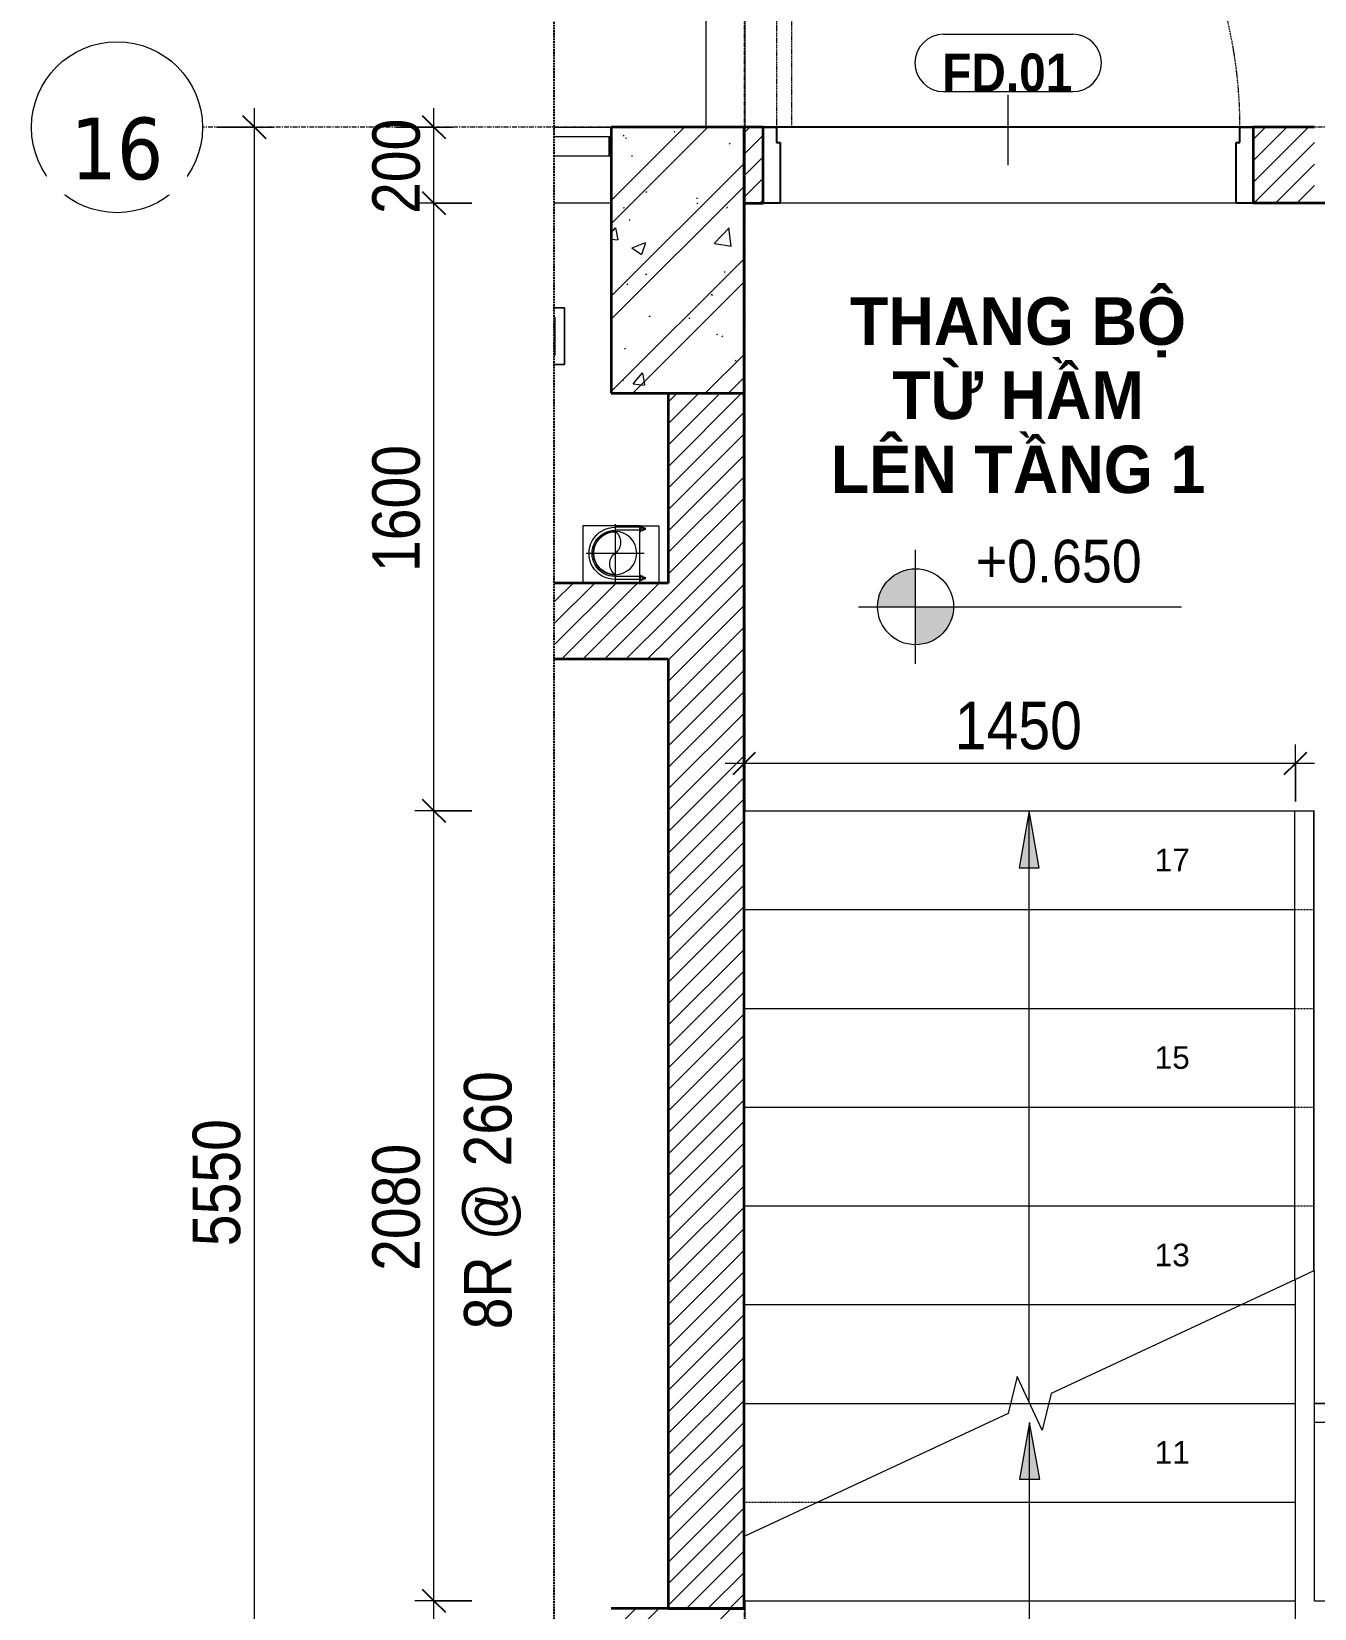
# Model space of a CAD drawing. Header units: millimetres. Extents: x -38913 to 20524, y -4975 to 129755.
# Drawn here: x -38913 to -35536, y 123353 to 127505 of the extents above; entities that cross this region are included whole.
import ezdxf

# ---------------------------------------------------------------- set-up
doc = ezdxf.new("R2010")
doc.units = ezdxf.units.MM
for name, pattern in [('Dash - Tight', [4.5, 3, -1.5]), ('Grid Line', [22.225, 12.7, -3.175, 3.175, -3.175]), ('Hidden', [7.14375, 4.7625, -2.38125]), ('IMPORT-CENTER _3_', [10.16, 6.35, -1.27, 1.27, -1.27]), ('Overhead', [3.96875, 2.38125, -1.5875])]:
    doc.linetypes.add(name, pattern=pattern)
for name, color, linetype, lineweight in [('0-1', 7, 'Continuous', 5), ('A-ANNO-DIMS', 211, 'Continuous', 9), ('A-ANNO-DIMS-50', 211, 'Continuous', 9), ('A-DETL-GENF-1', 92, 'Dash - Tight', 18), ('A-DETL-GENF-2', 254, 'Continuous', 18), ('A-DETL-GENF-3', 92, 'Hidden', 25), ('A-DETL-MEDM', 33, 'Continuous', 35), ('A-DOOR', 31, 'Continuous', 18), ('A-DOOR-FRAM', 31, 'Continuous', 25), ('A-DOOR-IDEN', 31, 'Continuous', 9), ('A-FLOR', 192, 'Continuous', 18), ('A-FLOR-1', 250, 'Continuous', 18), ('A-FLOR-HRAL', 11, 'Continuous', 18), ('A-FLOR-HRAL-1', 11, 'Continuous', 25), ('A-WALL', 113, 'Continuous', 18), ('A-WALL-1', 113, 'Continuous', 35), ('A-WALL-PATT-1', 111, 'Continuous', 18), ('G-ANNO-DIMS', 111, 'Continuous', 9), ('G-ANNO-TEXT-1', 7, 'Continuous', 9), ('G-IMPT', 8, 'Continuous', 18), ('G-IMPT-1', 8, 'Continuous', 25), ('G-IMPT-2', 8, 'IMPORT-CENTER _3_', 18), ('M-EQPM', 50, 'Continuous', 18), ('M-EQPM-1', 250, 'Continuous', 18), ('M-EQPM-2', 253, 'Continuous', 18), ('S-COLS-1', 9, 'Continuous', 5), ('S-COLS-2', 7, 'Continuous', 35), ('S-GRID-1', 1, 'Grid Line', 9), ('S-GRID-IDEN', 1, 'Continuous', 9), ('S-STRS', 31, 'Continuous', 18), ('S-STRS-ANNO', 31, 'Continuous', 18), ('S-STRS-MBND', 31, 'Overhead', 18), ('S-STRS-MBND-1', 31, 'Continuous', 18)]:
    doc.layers.add(name, color=color, linetype=linetype, lineweight=lineweight)
doc.styles.add('Arial_1', font='arial.ttf', dxfattribs={"height": 59.53})
doc.styles.add('Arial_4', font='arial.ttf', dxfattribs={"width": 0.9, "height": 112.5})
doc.styles.add('Arial_B', font='arialbd.ttf', dxfattribs={"width": 0.9, "height": 100})
doc.styles.add('Arial_B_1', font='arialbd.ttf', dxfattribs={"width": 0.95, "height": 125})
doc.styles.add('Tahoma_B', font='tahomabd.ttf', dxfattribs={"height": 162.5})
doc.styles.add('UTM Avo', font='', dxfattribs={"width": 0.9, "height": 125})
doc.styles.get('UTM Avo').set_extended_font_data('UTM Avo')
doc.dimstyles.new('1_Dim_chi_tiet_2_5', dxfattribs={"dimscale": 304.8, "dimtxt": 124.912619, "dimasz": 0.19685, "dimexe": 0.164042, "dimexo": 0.0625, "dimgap": 0.016404, "dimtad": 1, "dimdec": 0, "dimrnd": 5, "dimzin": 0, "dimdsep": 46, "dimtxsty": 'UTM Avo', "dimblk1": 'OBLIQUE', "dimblk2": 'OBLIQUE', "dimsah": 1, "dimcen": 0.09, "dimdle": 0.164042, "dimazin": 0, "dimtfac": 1, "dimtdec": 4, "dimtix": 1, "dimtmove": 0, "dimatfit": 3, "dimfxl": 0.328084, "dimfxlon": 1, "dimtvp": 1, "dimtolj": 1, "dimtzin": 0, "dimarcsym": 2})
pattern_1 = [(45, (0, 0), (-28.284271, 28.284271), [])]

# ---------------------------------------------------------------- blocks, each defined once
blk = doc.blocks.new('NCV_TKTC_KET CAU_rvt-1-TKCS_THANG BỘ TB4 - MẶT BẰNG TẦNG 1')
at = {"layer": 'S-COLS-1'}
for points in [[(-37261.1, 126552.6), (-37036.9, 126552.6), (-37037.4, 126552.6), (-37386.9, 126552.6)], [(-37036.9, 123352.5), (-37036.9, 123352.6), (-37386.9, 123352.5)]]:
    blk.add_hatch(color=256, dxfattribs=at).paths.add_polyline_path(points)
at = {"layer": 'A-FLOR-1'}
for p, q in [((-37036.9, 123352.6), (-37036.9, 126552.6)), ((-37036.9, 125452.6), (-35587.3, 125452.6)), ((-35537.3, 125452.6), (-35535.6, 125452.6)), ((-37036.9, 121902.6), (-37036.9, 122052.6)), ((-35287.3, 121202.6), (-35287.3, 121702.6))]:
    blk.add_line(p, q, dxfattribs=at)
at = {"layer": 'S-COLS-2'}
for p, q in [((-37036.9, 126552.6), (-37036.9, 127252.6)), ((-37386.9, 126552.6), (-37036.9, 126552.6)), ((-37036.9, 123352.6), (-37386.9, 123352.6))]:
    blk.add_line(p, q, dxfattribs=at)
blk = doc.blocks.new('THU NUOC - THU NUOC-461820-TKCS_THANG BỘ TB4 - MẶT BẰNG TẦNG 1')
at = {"layer": 'M-EQPM-2'}
for p, q in [((-66.3, 70.6), (-66.3, 43.9)), ((83.7, 70.6), (-66.3, 70.6)), ((58.7, 45.6), (-41.3, 45.6)), ((-41.3, 45.6), (-41.3, 43.9)), ((58.7, 43.9), (58.7, 45.6)), ((83.7, 43.9), (83.7, 70.6))]:
    blk.add_line(p, q, dxfattribs=at)
blk = doc.blocks.new('NCV_TKTC_TANG 1_rvt-1-TKCS_THANG BỘ TB4 - MẶT BẰNG TẦNG 1')
at = {"layer": 'M-EQPM-1', "rotation": 269.9999999999999}
blk.add_blockref('THU NUOC - THU NUOC-461820-TKCS_THANG BỘ TB4 - MẶT BẰNG TẦNG 1', (-37580.9, 126711.3), dxfattribs=at)
blk = doc.blocks.new('FD_01 - FD_01-1200x2200mm-1787918-TKCS_THANG BỘ TB4 - MẶT BẰNG TẦNG 1')
at = {"layer": 'A-DETL-GENF-1'}
for p, q in [((610, -100), (570, -100)), ((570, -100), (570, -1320)), ((610, -1320), (610, -100)), ((570, -1320), (610, -1320))]:
    blk.add_line(p, q, dxfattribs=at)
blk.add_arc((610, -100), 1220, 180, 268.1211, dxfattribs=at)
at = {"layer": 'A-DOOR-FRAM'}
for p, q in [((-645, 100), (-600, 100)), ((-600, 100), (-600, -60)), ((600, 100), (645, 100)), ((600, -60), (600, 100)), ((-600, -60), (-610, -60)), ((-610, -60), (-610, -100)), ((610, -60), (600, -60)), ((610, -100), (610, -60)), ((-610, -100), (-645, -100)), ((645, -100), (610, -100))]:
    blk.add_line(p, q, dxfattribs=at)
blk = doc.blocks.new('Top Rail Type - Top Rail_Internal_-1529146-TKCS_THANG BỘ TB4 - MẶT BẰNG TẦNG 1')
at = {"layer": 'A-FLOR-HRAL'}
for p, q in [((124218.2, 35587.3), (125452.6, 35587.3)), ((125452.6, 35587.3), (125452.6, 35537.3)), ((123842.2, 35462.3), (123842.2, 35535.6)), ((123892.2, 35535.6), (123892.2, 35462.3)), ((125452.6, 35537.3), (124241.5, 35537.3)), ((123842.2, 35411.5), (123842.2, 35462.3)), ((123892.2, 35462.3), (123842.2, 35462.3)), ((123892.2, 35462.3), (123892.2, 35411.5)), ((123842.2, 35336.9), (123842.2, 35411.5)), ((123892.2, 35411.5), (123892.2, 35336.9))]:
    blk.add_line(p, q, dxfattribs=at)
blk = doc.blocks.new('Top Rail Type - Top Rail_Internal_-V1-TKCS_THANG BỘ TB4 - MẶT BẰNG TẦNG 1')
at = {"layer": 'A-FLOR-HRAL'}
for p, q in [((124218.2, 35587.3), (125452.6, 35587.3)), ((125452.6, 35587.3), (125452.6, 35537.3)), ((123842.2, 35462.3), (123842.2, 35535.6)), ((123892.2, 35462.3), (123892.2, 35535.6)), ((124241.5, 35537.3), (125452.6, 35537.3)), ((123842.2, 35336.9), (123842.2, 35462.3)), ((123892.2, 35336.9), (123892.2, 35462.3))]:
    blk.add_line(p, q, dxfattribs=at)
blk = doc.blocks.new('Top Rail Type - Top Rail_Internal_-V2-TKCS_THANG BỘ TB4 - MẶT BẰNG TẦNG 1')
at = {"layer": 'A-FLOR-HRAL'}
for p, q in [((123322.2, 35586), (123447.2, 35586)), ((123322.2, 35461), (123322.2, 35586)), ((123447.2, 35586), (124218.8, 35586)), ((124242.1, 35536), (124218.8, 35586)), ((123372.2, 35536), (123447.2, 35536)), ((123372.2, 35461), (123372.2, 35536)), ((123447.2, 35536), (124242.1, 35536)), ((123322.2, 35286.5), (123322.2, 35461)), ((123372.2, 35336.5), (123372.2, 35461)), ((123447.2, 35336.5), (123372.2, 35336.5)), ((124136.6, 35336.5), (123447.2, 35336.5)), ((125452.6, 35286.5), (125452.6, 35335.6)), ((123447.2, 35286.5), (123322.2, 35286.5)), ((125452.6, 35286.5), (123447.2, 35286.5))]:
    blk.add_line(p, q, dxfattribs=at)
blk = doc.blocks.new('TKTC_XREF_251221_MB TANG 1 - TKTC_XREF_260130_MB TANG 1_dwg_THU NUOC - THU NUOC-444531-TKCS_MB TẦNG 1-4202124-TKCS_THANG BỘ TB4 - MẶT BẰNG TẦNG 1')
at = {"layer": 'M-EQPM'}
for p, q in [((58.7, -54.4), (58.7, -52.7)), ((83.7, -79.4), (83.7, -52.7))]:
    blk.add_line(p, q, dxfattribs=at)
at = {"layer": 'M-EQPM', "flags": 128}
for points in [[(-66.3, -52.7), (-66.3, -79.4), (83.7, -79.4)], [(-41.3, -52.7), (-41.3, -54.4), (58.7, -54.4)]]:
    blk.add_lwpolyline(points, dxfattribs=at)
blk = doc.blocks.new('TKTC_XREF_251221_MB TANG 1 - TKTC_XREF_260130_MB TANG 1_dwg_CUM U_DN100-4202115-TKCS_THANG BỘ TB4 - MẶT BẰNG TẦNG 1')
at = {"layer": 'G-IMPT'}
blk.add_hatch(color=256, dxfattribs=at).paths.add_polyline_path([(0, -61), (0, -57), (14.8, -55.1), (28.5, -49.4), (40.3, -40.3), (49.4, -28.5), (55.1, -14.8), (57, 0), (55.1, 14.8), (49.4, 28.5), (40.3, 40.3), (28.5, 49.4), (14.8, 55.1), (0, 57), (0, 61), (15.8, 58.9), (30.5, 52.8), (43.1, 43.1), (52.8, 30.5), (58.9, 15.8), (61, 0), (58.9, -15.8), (52.8, -30.5), (43.1, -43.1), (30.5, -52.8), (15.8, -58.9)])
for p, q in [((-79.1, 66.6), (-79.1, 63.4)), ((-76.6, 66.6), (-76.6, 63.4)), ((-74.6, 66.6), (-74.6, 63.4)), ((-72.7, 69.3), (-72.7, 60.7)), ((-66.9, 67.9), (-71.7, 67.9)), ((-66.9, 62.1), (-71.7, 62.1)), ((-65, 69), (0, 69)), ((-79.1, -63.4), (-79.1, -66.6)), ((-76.6, -63.4), (-76.6, -66.6)), ((-74.6, -63.4), (-74.6, -66.6)), ((-72.7, -60.7), (-72.7, -69.3)), ((-66.9, -62.1), (-71.7, -62.1)), ((-66.9, -67.9), (-71.7, -67.9)), ((-65, -69), (0, -69))]:
    blk.add_line(p, q, dxfattribs=at)
at = {"layer": 'G-IMPT', "flags": 128}
for points in [[(-72.7, 67.6), (-78.1, 67.6), (-78.1, 62.4), (-72.7, 62.4)], [(-71.7, 59.2), (-66.9, 59.2), (-66.9, 70.8), (-71.7, 70.8)], [(-66.9, 70.8), (-66.9, 72.7), (-65, 72.7), (-65, 57.3), (-66.9, 57.3), (-66.9, 59.2)], [(-65, 61), (0, 61), (0, 57)], [(-72.7, -62.4), (-78.1, -62.4), (-78.1, -67.6), (-72.7, -67.6)], [(-71.7, -70.8), (-66.9, -70.8), (-66.9, -59.2), (-71.7, -59.2)], [(-66.9, -59.2), (-66.9, -57.3), (-65, -57.3), (-65, -72.7), (-66.9, -72.7), (-66.9, -70.8)], [(-65, -61), (0, -61), (0, -57)]]:
    blk.add_lwpolyline(points, dxfattribs=at)
at = {"layer": 'G-IMPT'}
for centre, radius, start, end in [((-78.1, 66.6), 0.96, 90, 180), ((-78.1, 63.4), 0.96, 180, 270), ((-71.1, 69.3), 1.56, 112.6199, 247.3801), ((-67.9, 65), 4.8, 143.1301, 216.8699), ((-71.1, 60.7), 1.56, 112.6199, 247.3801), ((0, 0), 69, 270, 90), ((0, 0), 61, 270, 90), ((0, 0), 57, 270, 90), ((-78.1, -63.4), 0.96, 90, 180), ((-78.1, -66.6), 0.96, 180, 270), ((-71.1, -60.7), 1.56, 112.6199, 247.3801), ((-67.9, -65), 4.8, 143.1301, 216.8699), ((-71.1, -69.3), 1.56, 112.6199, 247.3801)]:
    blk.add_arc(centre, radius, start, end, dxfattribs=at)
blk = doc.blocks.new('TKTC_XREF_251221_MB TANG 1 - TKTC_XREF_260130_MB TANG 1_dwg_$cc-4202121-TKCS_THANG BỘ TB4 - MẶT BẰNG TẦNG 1')
at = {"layer": 'G-IMPT'}
blk.add_circle((0, 0), 0.5, dxfattribs=at)
for centre, radius, start, end in [((0, 0), 0.5, 90, 270), ((0.188, 0.25), 0.313, 126.8699, 233.1301), ((-0.188, -0.25), 0.313, 306.8699, 53.1301)]:
    blk.add_arc(centre, radius, start, end, dxfattribs=at)
at = {"layer": 'G-IMPT-2'}
for p, q in [((0, -0.673), (0, 0.673)), ((-0.673, 0), (0.673, 0))]:
    blk.add_line(p, q, dxfattribs=at)
blk = doc.blocks.new('TKTC_XREF_251221_MB TANG 1 - TKTC_XREF_260130_MB TANG 1_dwg-4202109-TKCS_THANG BỘ TB4 - MẶT BẰNG TẦNG 1')
at = {"layer": 'G-IMPT'}
blk.add_line((-77099.1, -364034.9), (-76948.7, -364034.9), dxfattribs=at)
at = {"layer": 'G-IMPT', "flags": 128}
for points in [[(-76948.7, -364034.9), (-76948.7, -363885.2), (-77099.1, -363885.2)], [(-77099.1, -364060.9), (-77098.9, -364035), (-76948.5, -364035), (-76948.8, -364084.8), (-77099.1, -364084.8)]]:
    blk.add_lwpolyline(points, dxfattribs=at)
at = {"layer": 'G-IMPT-1'}
blk.add_line((-75899.1, -365649.7), (-75899.1, -364359.7), dxfattribs=at)
at = {"extrusion": (0, 0, -1), "zscale": -1}
blk.add_blockref('TKTC_XREF_251221_MB TANG 1 - TKTC_XREF_260130_MB TANG 1_dwg_THU NUOC - THU NUOC-444531-TKCS_MB TẦNG 1-4202124-TKCS_THANG BỘ TB4 - MẶT BẰNG TẦNG 1', (76440.4, -363757), dxfattribs=at)
at = {"extrusion": (0, 0, -1)}
for name, p, xscale, yscale, zscale, rotation in [('TKTC_XREF_251221_MB TANG 1 - TKTC_XREF_260130_MB TANG 1_dwg_$cc-4202121-TKCS_THANG BỘ TB4 - MẶT BẰNG TẦNG 1', (77020.3, -363970), 113.7150000000073, 113.7150000000073, -113.7150000000073, 269.9990086637467), ('TKTC_XREF_251221_MB TANG 1 - TKTC_XREF_260130_MB TANG 1_dwg_CUM U_DN100-4202115-TKCS_THANG BỘ TB4 - MẶT BẰNG TẦNG 1', (77021.1, -363970), 0.9975000000000006, 0.9975000000000006, -0.9975000000000006, 90.00099133829468)]:
    blk.add_blockref(name, p, dxfattribs=dict(at, xscale=xscale, yscale=yscale, zscale=zscale, rotation=rotation))
blk = doc.blocks.new('TKTC_XREF_251221_MB TANG 1 - TKTC_XREF_251221_MB TANG 1-2038492-TKCS_THANG BỘ TB4 - MẶT BẰNG TẦNG 1')
blk.add_blockref('TKTC_XREF_251221_MB TANG 1 - TKTC_XREF_260130_MB TANG 1_dwg-4202109-TKCS_THANG BỘ TB4 - MẶT BẰNG TẦNG 1', (169499.1, 384109.7))
blk = doc.blocks.new('Railing - 50 x 10mm-1251311-TKCS_THANG BỘ TB4 - MẶT BẰNG TẦNG 1')
at = {"layer": 'A-FLOR-HRAL-1'}
for p, q in [((25, 5), (-25, 5)), ((-25, 5), (-25, 0)), ((25, 0), (25, 5))]:
    blk.add_line(p, q, dxfattribs=at)
blk = doc.blocks.new('Railing - Railing-3224971-TKCS_THANG BỘ TB4 - MẶT BẰNG TẦNG 1')
at = {"layer": 'A-FLOR-HRAL'}
for p, q in [((127177.6, 37536.9), (127177.6, 37391.9)), ((127227.6, 37391.9), (127227.6, 37536.9))]:
    blk.add_line(p, q, dxfattribs=at)
at = {"extrusion": (0, 0, -1), "zscale": -1}
blk.add_blockref('Railing - 50 x 10mm-1251311-TKCS_THANG BỘ TB4 - MẶT BẰNG TẦNG 1', (-127202.6, 37386.9), dxfattribs=at)
blk = doc.blocks.new('BORDER VIEW - BORDER VIEW-2470881-TKCS_THANG BỘ TB4 - MẶT BẰNG TẦNG 1')
at = {"layer": 'A-DETL-GENF-3'}
blk.add_line((0, 150), (0, 7395.1), dxfattribs=at)
blk = doc.blocks.new('Grid - M_Grid Head - Circle-353313-TKCS_THANG BỘ TB4 - MẶT BẰNG TẦNG 1')
at = {"layer": 'S-GRID-IDEN'}
blk.add_circle((0, 0), 4.5, dxfattribs=at)
blk = doc.blocks.new('STN_Door Tag - STN_Door Tag-1788670-TKCS_THANG BỘ TB4 - MẶT BẰNG TẦNG 1')
at = {"layer": 'A-DOOR-IDEN'}
for p, q in [((-3.37, 1.495), (3.431, 1.495)), ((-3.37, -1.524), (3.431, -1.524))]:
    blk.add_line(p, q, dxfattribs=at)
for centre, start, end in [((-3.37, -0.015), 90, 270), ((3.431, -0.015), 270, 90)]:
    blk.add_arc(centre, 1.509, start, end, dxfattribs=at)
blk = doc.blocks.new('DIMBLOCK10-TKCS_THANG BỘ TB4 - MẶT BẰNG TẦNG 1')
at = {"layer": 'A-ANNO-DIMS-50', "lineweight": 25}
for p, q in [((-37853.5, 123372.6), (-37883.5, 123402.6)), ((-37853.5, 123372.6), (-37823.5, 123342.6)), ((-37853.5, 121902.6), (-37883.5, 121932.6)), ((-37853.5, 121902.6), (-37823.5, 121872.6))]:
    blk.add_line(p, q, dxfattribs=at)
at = {"layer": 'A-ANNO-DIMS-50'}
for p, q in [((-37753.5, 123372.6), (-37903.5, 123372.6)), ((-37853.5, 121902.6), (-37853.5, 123372.6)), ((-37853.5, 123372.6), (-37753.5, 123372.6)), ((-37753.5, 121902.6), (-37903.5, 121902.6)), ((-37853.5, 121902.6), (-37753.5, 121902.6))]:
    blk.add_line(p, q, dxfattribs=at)
at = {"layer": 'A-ANNO-DIMS-50', "color": 0, "insert": (-38015.8, 122466.4), "char_height": 125, "width": 410.824, "attachment_point": 1, "rotation": 90, "line_spacing_factor": 1.110334, "style": 'UTM Avo'}
blk.add_mtext('1470', dxfattribs=at)
blk = doc.blocks.new('_Oblique')
at = {"color": 0, "linetype": 'ByBlock', "lineweight": -2}
blk.add_line((-0.5, -0.5), (0.5, 0.5), dxfattribs=at)
blk = doc.blocks.new('DIMBLOCK11-TKCS_THANG BỘ TB4 - MẶT BẰNG TẦNG 1')
at = {"layer": 'A-ANNO-DIMS-50', "lineweight": 25}
for p, q in [((-37853.5, 125452.6), (-37883.5, 125482.6)), ((-37853.5, 125452.6), (-37823.5, 125422.6)), ((-37853.5, 123372.6), (-37883.5, 123402.6)), ((-37853.5, 123372.6), (-37823.5, 123342.6))]:
    blk.add_line(p, q, dxfattribs=at)
at = {"layer": 'A-ANNO-DIMS-50'}
for p, q in [((-37753.5, 125452.6), (-37903.5, 125452.6)), ((-37853.5, 123372.6), (-37853.5, 125452.6)), ((-37853.5, 125452.6), (-37753.5, 125452.6)), ((-37753.5, 123372.6), (-37903.5, 123372.6)), ((-37853.5, 123372.6), (-37753.5, 123372.6))]:
    blk.add_line(p, q, dxfattribs=at)
at = {"layer": 'A-ANNO-DIMS-50', "color": 0, "char_height": 125, "attachment_point": 1, "rotation": 90, "line_spacing_factor": 1.110334, "style": 'UTM Avo'}
for s, insert, width in [('8R @ 260', (-37774.5, 124087.6), 780.01), ('2080', (-38015.8, 124241.4), 410.824)]:
    blk.add_mtext(s, dxfattribs=dict(at, insert=insert, width=width))
blk = doc.blocks.new('DIMBLOCK12-TKCS_THANG BỘ TB4 - MẶT BẰNG TẦNG 1')
at = {"layer": 'A-ANNO-DIMS-50', "lineweight": 25}
for p, q in [((-37853.5, 127052.6), (-37883.5, 127082.6)), ((-37853.5, 127052.6), (-37823.5, 127022.6)), ((-37853.5, 125452.6), (-37883.5, 125482.6)), ((-37853.5, 125452.6), (-37823.5, 125422.6))]:
    blk.add_line(p, q, dxfattribs=at)
at = {"layer": 'A-ANNO-DIMS-50'}
for p, q in [((-37753.5, 127052.6), (-37903.5, 127052.6)), ((-37853.5, 125452.6), (-37853.5, 127052.6)), ((-37853.5, 127052.6), (-37753.5, 127052.6)), ((-37753.5, 125452.6), (-37903.5, 125452.6)), ((-37853.5, 125452.6), (-37753.5, 125452.6))]:
    blk.add_line(p, q, dxfattribs=at)
at = {"layer": 'A-ANNO-DIMS-50', "color": 0, "insert": (-38015.8, 126081.4), "char_height": 125, "width": 410.824, "attachment_point": 1, "rotation": 90, "line_spacing_factor": 1.110334, "style": 'UTM Avo'}
blk.add_mtext('1600', dxfattribs=at)
blk = doc.blocks.new('DIMBLOCK13-TKCS_THANG BỘ TB4 - MẶT BẰNG TẦNG 1')
at = {"layer": 'A-ANNO-DIMS-50'}
for p, q in [((-37853.5, 127052.6), (-37853.5, 127302.6)), ((-37953.5, 127252.6), (-37803.5, 127252.6)), ((-37853.5, 127252.6), (-37953.5, 127252.6)), ((-37753.5, 127052.6), (-37903.5, 127052.6)), ((-37853.5, 127052.6), (-37753.5, 127052.6))]:
    blk.add_line(p, q, dxfattribs=at)
at = {"layer": 'A-ANNO-DIMS-50', "lineweight": 25}
for p, q in [((-37853.5, 127252.6), (-37883.5, 127282.6)), ((-37853.5, 127252.6), (-37823.5, 127222.6)), ((-37853.5, 127052.6), (-37883.5, 127082.6)), ((-37853.5, 127052.6), (-37823.5, 127022.6))]:
    blk.add_line(p, q, dxfattribs=at)
at = {"layer": 'A-ANNO-DIMS-50', "color": 0, "insert": (-38015.8, 127024.2), "char_height": 125, "width": 308.118, "attachment_point": 1, "rotation": 90, "line_spacing_factor": 1.110334, "style": 'UTM Avo'}
blk.add_mtext('200', dxfattribs=at)
blk = doc.blocks.new('DIMBLOCK23-TKCS_THANG BỘ TB4 - MẶT BẰNG TẦNG 1')
at = {"layer": 'A-ANNO-DIMS-50'}
for p, q in [((-37036.9, 125477.6), (-37036.9, 125627.6)), ((-35586, 125477.6), (-35586, 125627.6)), ((-35536, 125577.6), (-37086.9, 125577.6)), ((-37036.9, 125577.6), (-37036.9, 125477.6)), ((-35586, 125577.6), (-35586, 125477.6))]:
    blk.add_line(p, q, dxfattribs=at)
at = {"layer": 'A-ANNO-DIMS-50', "lineweight": 25}
for p, q in [((-37036.9, 125577.6), (-37006.9, 125607.6)), ((-35586, 125577.6), (-35556, 125607.6)), ((-37036.9, 125577.6), (-37066.9, 125547.6)), ((-35586, 125577.6), (-35616, 125547.6))]:
    blk.add_line(p, q, dxfattribs=at)
at = {"layer": 'A-ANNO-DIMS-50', "color": 0, "insert": (-36482.6, 125740), "char_height": 125, "width": 410.824, "attachment_point": 1, "line_spacing_factor": 1.110334, "style": 'UTM Avo'}
blk.add_mtext('1450', dxfattribs=at)
blk = doc.blocks.new('Spot Elevations - M_Spot Elevation - Target Filled-350595-TKCS_THANG BỘ TB4 - MẶT BẰNG TẦNG 1')
at = {"layer": 'G-ANNO-DIMS'}
h = blk.add_hatch(color=256, dxfattribs=at)
edge = h.paths.add_edge_path()
edge.add_line((0, 0), (-2, 0))
edge.add_arc((0, 0), 2, 90, 180, ccw=False)
edge.add_line((0, 2), (0, 0))
h = blk.add_hatch(color=256, dxfattribs=at)
edge = h.paths.add_edge_path()
edge.add_line((0, 0), (2, 0))
edge.add_arc((0, 0), 2, 270, 360, ccw=False)
edge.add_line((0, -2), (0, 0))
for p, q in [((0, -3), (0, 3)), ((-3, 0), (14, 0))]:
    blk.add_line(p, q, dxfattribs=at)
blk.add_circle((0, 0), 2, dxfattribs=at)
blk = doc.blocks.new('DIMBLOCK28-TKCS_THANG BỘ TB4 - MẶT BẰNG TẦNG 1')
at = {"layer": 'A-ANNO-DIMS-50'}
for p, q in [((-38326.4, 121652.6), (-38326.4, 127302.6)), ((-38426.4, 127252.6), (-38276.4, 127252.6)), ((-38326.4, 127252.6), (-38426.4, 127252.6)), ((-38226.4, 121702.6), (-38376.4, 121702.6)), ((-38326.4, 121702.6), (-38226.4, 121702.6))]:
    blk.add_line(p, q, dxfattribs=at)
at = {"layer": 'A-ANNO-DIMS-50', "lineweight": 25}
for p, q in [((-38326.4, 127252.6), (-38356.4, 127282.6)), ((-38326.4, 127252.6), (-38296.4, 127222.6)), ((-38326.4, 121702.6), (-38356.4, 121732.6)), ((-38326.4, 121702.6), (-38296.4, 121672.6))]:
    blk.add_line(p, q, dxfattribs=at)
at = {"layer": 'A-ANNO-DIMS-50', "color": 0, "insert": (-38488.8, 124306.4), "char_height": 125, "width": 410.824, "attachment_point": 1, "rotation": 90, "line_spacing_factor": 1.110334, "style": 'UTM Avo'}
blk.add_mtext('5550', dxfattribs=at)

msp = doc.modelspace()

# ---------------------------------------------------------------- hatches: boundary and pattern name
at = {"layer": 'A-DETL-GENF-2'}
h = msp.add_hatch(dxfattribs=at)
h.set_pattern_fill('FP_2', color=256, style=0, pattern_type=2)
h.set_pattern_definition([(50, (0, 0), (364.3679, -31.8783), [38.1, -419.1]), (355, (0, 0), (-70.4859, 382.1133), [30.48, -335.28]), (100.451, (30.36, -2.66), (293.885, 350.2334), [32.38, -356.18]), (46.184, (0, 101.6), (542.1585, -84.0858), [57.15, -628.65]), (96.636, (45.2, 94.6), (474.805, 494.8554), [48.57, -534.27]), (351.184, (0, 101.6), (474.8102, 494.85), [45.72, -502.92]), (21, (50.8, 76.2), (303.2285, -204.53046), [38.1, -419.1]), (326, (50.8, 76.2), (123.6039, 368.376), [30.48, -335.28]), (71.451, (76.07, 59.16), (426.8341, 163.8427), [32.38, -356.18]), (37.5, (0, 0), (6.17665, 169.11015), [3.353, -327.863, 3.353, -337.007, -336.55]), (37.5, (0, 0), (6.17665, 169.11015), [-671.576, 3.353, -333.197]), (7.5, (0, 0), (133.63888, 200.3615), [3.353, -190.703, 3.353, -320.243, -128.27]), (7.5, (0, 0), (133.63888, 200.3615), [-517.652, 3.353, -124.917]), (327.5, (-113.28, 0), (271.18182, -11.45836), [3.353, -123.647, 3.353, -392.887, -525.78]), (327.5, (-113.28, 0), (271.18182, -11.45836), [-523.24, 3.353, -522.427]), (317.5, (-164.08, 0), (296.2585, 50.85285), [3.353, -161.747, 3.353, -259.791, -373.38]), (317.5, (-164.08, 0), (296.2585, 50.85285), [-428.244, 3.353, -370.027]), (45, (0, 0), (-125.72359, 125.72359), []), (45, (0, 190.5), (-125.72359, 125.72359), [])])
h.paths.add_polyline_path([(-33486.9, 122052.6), (-33486.9, 123352.6), (-33836.9, 123352.6), (-33836.9, 122052.6)])
h.paths.add_polyline_path([(-37036.9, 122052.6), (-37036.9, 123352.5), (-37386.9, 123352.5), (-37386.9, 122052.6)])
h.paths.add_polyline_path([(-33486.9, 126552.6), (-33486.9, 127252.6), (-33837.4, 127252.6), (-33837.4, 126552.6), (-33741.5, 126552.6)])
h.paths.add_polyline_path([(-37386.9, 126552.6), (-37037.4, 126552.6), (-37037.4, 127252.6), (-37386.9, 127252.6), (-37386.9, 126632.6)])
at = {"layer": 'A-WALL-PATT-1'}
h = msp.add_hatch(dxfattribs=at)
h.set_pattern_fill('FP_1', color=256, style=0, pattern_type=2)
h.set_pattern_definition(pattern_1)
h.paths.add_polyline_path([(-36986.9, 127052.6), (-36986.9, 127252.6), (-37036.9, 127252.6), (-37036.9, 127052.6)])
h.paths.add_polyline_path([(-35696.9, 127052.6), (-35535.6, 127052.6), (-35535.6, 127252.6), (-35696.9, 127252.6)])
h.paths.add_polyline_path([(-33887.4, 127052.6), (-33837.4, 127052.6), (-33837.4, 127252.6), (-33887.4, 127252.6)])
h.paths.add_polyline_path([(-35177.4, 127052.6), (-35177.4, 127252.6), (-35335.6, 127252.6), (-35335.6, 127052.6)])
h = msp.add_hatch(dxfattribs=at)
h.set_pattern_fill('FP_1', color=256, style=0, pattern_type=2)
h.set_pattern_definition(pattern_1)
h.paths.add_polyline_path([(-37037.4, 123352.6), (-37037.4, 126552.6), (-37237.4, 126552.6), (-37237.4, 123352.6)])
h = msp.add_hatch(dxfattribs=at)
h.set_pattern_fill('FP_1', color=256, style=0, pattern_type=2)
h.set_pattern_definition(pattern_1)
h.paths.add_polyline_path([(-37237.4, 125852.6), (-37237.4, 126052.6), (-37536.9, 126052.6), (-37536.9, 125852.6), (-37520.3, 125852.6)])
at = {"layer": 'S-STRS-ANNO'}
for points in [[(-36260.5, 125302.6), (-36286.9, 125452.6), (-36313.4, 125302.6)], [(-36259.1, 123692.6), (-36285.6, 123842.6), (-36312, 123692.6)]]:
    msp.add_hatch(color=256, dxfattribs=at).paths.add_polyline_path(points)

# ---------------------------------------------------------------- linework, layer by layer
at = {"layer": 'A-DETL-MEDM'}
for p, q in [((-37037.4, 127252.6), (-37386.9, 127252.6)), ((-37386.9, 127252.6), (-37386.9, 126552.6)), ((-37037.4, 126552.6), (-37037.4, 127252.6)), ((-37386.9, 126552.6), (-37037.4, 126552.6))]:
    msp.add_line(p, q, dxfattribs=at)
at = {"layer": 'A-DOOR-IDEN'}
msp.add_line((-36341.9, 127152.6), (-36341.9, 127338.2), dxfattribs=at)
at = {"layer": 'A-FLOR'}
for p, q in [((-37137.4, 127252.6), (-37137.4, 128547.7)), ((-37035.3, 128547.7), (-37035.3, 127252.6))]:
    msp.add_line(p, q, dxfattribs=at)
at = {"layer": 'A-WALL'}
for p, q in [((-37536.9, 127252.6), (-37386.9, 127252.6)), ((-36951.9, 127252.6), (-35731.9, 127252.6)), ((-37386.9, 127052.6), (-37536.9, 127052.6)), ((-35741.9, 127052.6), (-36941.9, 127052.6))]:
    msp.add_line(p, q, dxfattribs=at)
at = {"layer": 'A-WALL-1'}
for p, q in [((-36986.9, 127252.6), (-37036.9, 127252.6)), ((-37036.9, 127252.6), (-37036.9, 127052.6)), ((-36986.9, 127052.6), (-36986.9, 127252.6)), ((-35535.6, 127252.6), (-35696.9, 127252.6)), ((-35696.9, 127252.6), (-35696.9, 127052.6)), ((-37036.9, 127052.6), (-36986.9, 127052.6)), ((-35177.4, 127052.6), (-35696.9, 127052.6)), ((-37237.4, 126552.6), (-37237.4, 126052.6)), ((-37037.4, 123352.6), (-37037.4, 126552.6)), ((-37237.4, 126052.6), (-37536.9, 126052.6)), ((-37536.9, 125852.6), (-37237.4, 125852.6)), ((-37237.4, 125852.6), (-37237.4, 123352.6)), ((-37237.4, 123352.6), (-37037.4, 123352.6))]:
    msp.add_line(p, q, dxfattribs=at)
at = {"layer": 'S-GRID-1'}
for p, q in [((-37036.9, 128054.8), (-37036.9, 121358.3)), ((-37212.9, 127252.6), (-38462.9, 127252.6)), ((-33559.1, 127252.6), (-37212.9, 127252.6))]:
    msp.add_line(p, q, dxfattribs=at)
at = {"layer": 'S-STRS'}
for p, q in [((-37036.9, 125452.6), (-35587.3, 125452.6)), ((-35536.9, 125192.6), (-35536.9, 125452.6)), ((-37036.9, 125192.6), (-35587.3, 125192.6)), ((-35536.9, 124932.6), (-35536.9, 125192.6)), ((-37036.9, 124932.6), (-35587.3, 124932.6)), ((-35536.9, 124672.6), (-35536.9, 124932.6)), ((-37036.9, 124672.6), (-35587.3, 124672.6)), ((-35536.9, 124412.6), (-35536.9, 124672.6)), ((-37036.9, 124412.6), (-35587.3, 124412.6)), ((-35536.9, 124241.7), (-35536.9, 124412.6)), ((-37036.9, 124152.6), (-35728, 124152.6)), ((-35728, 124152.6), (-35586, 124152.6)), ((-37036.9, 123892.6), (-36335.8, 123892.6)), ((-36335.8, 123892.6), (-36285.6, 123892.6)), ((-36285.6, 123892.6), (-36235.4, 123892.6)), ((-36235.4, 123892.6), (-35586, 123892.6)), ((-36843.2, 123632.6), (-35586, 123632.6)), ((-37035.6, 123372.6), (-37035.6, 123542.8)), ((-37035.6, 123372.6), (-37035.6, 121902.6)), ((-37035.6, 123372.6), (-35586, 123372.6))]:
    msp.add_line(p, q, dxfattribs=at)
at = {"layer": 'S-STRS-ANNO'}
for p, q in [((-36286.9, 125452.6), (-36313.4, 125302.6)), ((-36286.9, 125192.6), (-36286.9, 125452.6)), ((-36260.5, 125302.6), (-36286.9, 125452.6)), ((-36313.4, 125302.6), (-36260.5, 125302.6)), ((-36286.9, 124932.6), (-36286.9, 125192.6)), ((-36286.9, 124672.6), (-36286.9, 124932.6)), ((-36286.9, 124412.6), (-36286.9, 124672.6)), ((-36286.9, 124152.6), (-36286.9, 124412.6)), ((-36286.9, 123895.5), (-36286.9, 124152.6)), ((-36285.6, 123842.6), (-36312, 123692.6)), ((-36285.6, 123632.6), (-36285.6, 123842.6)), ((-36259.1, 123692.6), (-36285.6, 123842.6)), ((-36312, 123692.6), (-36259.1, 123692.6)), ((-36285.6, 123372.6), (-36285.6, 123632.6)), ((-36285.6, 122637.6), (-36285.6, 123372.6))]:
    msp.add_line(p, q, dxfattribs=at)
at = {"layer": 'S-STRS-MBND'}
for p, q in [((-37035.6, 127052.6), (-37035.6, 125452.6)), ((-33837.4, 127052.6), (-37035.6, 127052.6)), ((-37035.6, 125452.6), (-35535.6, 125452.6)), ((-37035.6, 123542.8), (-37035.6, 125452.6)), ((-37035.6, 125192.6), (-35535.6, 125192.6)), ((-37035.6, 124932.6), (-35535.6, 124932.6)), ((-37035.6, 124672.6), (-35535.6, 124672.6)), ((-37035.6, 124412.6), (-35535.6, 124412.6)), ((-37035.6, 124152.6), (-35728, 124152.6)), ((-37035.6, 123892.6), (-36335.8, 123892.6)), ((-36285.6, 123892.6), (-36235.4, 123892.6)), ((-37035.6, 123632.6), (-36843.2, 123632.6))]:
    msp.add_line(p, q, dxfattribs=at)
at = {"layer": 'S-STRS-MBND-1'}
for p, q in [((-35586, 124218.8), (-36228.9, 123919)), ((-36318.6, 123963.4), (-36342.2, 123866.2)), ((-36252.6, 123821.8), (-36318.6, 123963.4)), ((-36228.9, 123919), (-36252.6, 123821.8)), ((-36342.2, 123866.2), (-37035.6, 123542.8))]:
    msp.add_line(p, q, dxfattribs=at)

# ---------------------------------------------------------------- block references
at = {"layer": '0-1'}
for name in ['NCV_TKTC_KET CAU_rvt-1-TKCS_THANG BỘ TB4 - MẶT BẰNG TẦNG 1', 'NCV_TKTC_TANG 1_rvt-1-TKCS_THANG BỘ TB4 - MẶT BẰNG TẦNG 1']:
    msp.add_blockref(name, (0, 0), dxfattribs=at)
at = {"layer": 'A-DETL-GENF-1'}
msp.add_blockref('BORDER VIEW - BORDER VIEW-2470881-TKCS_THANG BỘ TB4 - MẶT BẰNG TẦNG 1', (-37536.9, 121002.6), dxfattribs=at)
at = {"layer": 'A-DOOR', "rotation": 180}
msp.add_blockref('FD_01 - FD_01-1200x2200mm-1787918-TKCS_THANG BỘ TB4 - MẶT BẰNG TẦNG 1', (-36341.9, 127152.6), dxfattribs=at)
at = {"layer": 'A-DOOR-IDEN', "xscale": 49.99999999999998, "yscale": 49.99999999999998, "zscale": 49.99999999999998}
msp.add_blockref('STN_Door Tag - STN_Door Tag-1788670-TKCS_THANG BỘ TB4 - MẶT BẰNG TẦNG 1', (-36343.5, 127422.7), dxfattribs=at)
at = {"layer": 'A-FLOR-HRAL', "rotation": 89.99999999999987}
for name in ['Railing - Railing-3224971-TKCS_THANG BỘ TB4 - MẶT BẰNG TẦNG 1', 'Top Rail Type - Top Rail_Internal_-1529146-TKCS_THANG BỘ TB4 - MẶT BẰNG TẦNG 1', 'Top Rail Type - Top Rail_Internal_-V1-TKCS_THANG BỘ TB4 - MẶT BẰNG TẦNG 1', 'Top Rail Type - Top Rail_Internal_-V2-TKCS_THANG BỘ TB4 - MẶT BẰNG TẦNG 1']:
    msp.add_blockref(name, (0, 0), dxfattribs=at)
at = {"layer": 'G-ANNO-DIMS', "xscale": 49.99999999999998, "yscale": 49.99999999999998, "zscale": 49.99999999999998}
msp.add_blockref('Spot Elevations - M_Spot Elevation - Target Filled-350595-TKCS_THANG BỘ TB4 - MẶT BẰNG TẦNG 1', (-36585.8, 125990.1), dxfattribs=at)
at = {"layer": 'M-EQPM', "rotation": 89.99999999999987}
msp.add_blockref('TKTC_XREF_251221_MB TANG 1 - TKTC_XREF_251221_MB TANG 1-2038492-TKCS_THANG BỘ TB4 - MẶT BẰNG TẦNG 1', (-17236.9, 33652.6), dxfattribs=at)
at = {"layer": 'S-GRID-IDEN', "xscale": 49.99999999999998, "yscale": 49.99999999999998, "zscale": 49.99999999999998, "rotation": 89.99999999999987}
msp.add_blockref('Grid - M_Grid Head - Circle-353313-TKCS_THANG BỘ TB4 - MẶT BẰNG TẦNG 1', (-38687.9, 127252.6), dxfattribs=at)

# ---------------------------------------------------------------- texts
at = {"layer": 'A-DOOR-IDEN', "insert": (-36344.5, 127396), "char_height": 100, "width": 351.45, "attachment_point": 5, "line_spacing_factor": 0.936439, "style": 'Arial_B'}
msp.add_mtext('\\pt2.25,4.5,6.75,9,11.25,13.5,15.75,18,20.25,22.5,24.75,27,29.25,31.5,33.75,36,38.25,40.5,42.75,45,47.25,49.5,51.75,54,56.25,58.5,60.75,63,65.25,67.5,69.75,72;FD.01', dxfattribs=at)
at = {"layer": 'G-ANNO-DIMS', "insert": (-36427.1, 126166.5), "char_height": 112.5, "width": 519.248, "attachment_point": 1, "line_spacing_factor": 0.941778, "style": 'Arial_4'}
msp.add_mtext('+0.650', dxfattribs=at)
at = {"layer": 'G-ANNO-TEXT-1', "insert": (-36316.1, 126546.2), "char_height": 125, "width": 996.075, "attachment_point": 5, "line_spacing_factor": 0.936439, "style": 'Arial_B_1'}
msp.add_mtext('\\pt570,1140,1710,2280,2850,3420,3990,4560,5130,5700,6270,6840,7410,7980,8550,9120,9690,10260,10830,11400,11970,12540,13110,13680,14250,14820,15390,15960,16530,17100,17670,18240;THANG BỘ\\PTỪ HẦM\\PLÊN TẦNG 1', dxfattribs=at)
at = {"layer": 'S-STRS-ANNO', "char_height": 59.53, "width": 109.886, "attachment_point": 1, "line_spacing_factor": 0.941778, "style": 'Arial_1'}
for s, insert in [('17', (-35956.4, 125353.1)), ('15', (-35956.4, 124833.1)), ('13', (-35956.4, 124313.1)), ('11', (-35956.4, 123793.1))]:
    msp.add_mtext(s, dxfattribs=dict(at, insert=insert))

# ---------------------------------------------------------------- dimensions: what is measured, and where the dimension line sits
at = {"layer": 'A-ANNO-DIMS'}
for base, p1, p2, override, picture, middle in [((-37853.5, 127252.6), (-37753.5, 127052.6), (-37953.5, 127252.6), {"dimpost": '<>', "dimfxl": 282.842713}, 'DIMBLOCK13-TKCS_THANG BỘ TB4 - MẶT BẰNG TẦNG 1', (-37923.1, 127152.6)), ((-37853.5, 127052.6), (-37753.5, 125452.6), (-37753.5, 127052.6), {"dimpost": '<>', "dimfxl": 1600}, 'DIMBLOCK12-TKCS_THANG BỘ TB4 - MẶT BẰNG TẦNG 1', (-37923.1, 126252.6)), ((-37853.5, 123372.6), (-37753.5, 121902.6), (-37753.5, 123372.6), {"dimpost": '<>', "dimfxl": 1470}, 'DIMBLOCK10-TKCS_THANG BỘ TB4 - MẶT BẰNG TẦNG 1', (-37923.1, 122637.6))]:
    dim = msp.add_linear_dim(base=base, p1=p1, p2=p2, angle=90, dimstyle='1_Dim_chi_tiet_2_5', override=override, dxfattribs=at)
    dim.commit()
    dim.dimension.update_dxf_attribs({"geometry": picture, "text_midpoint": middle})
dim = msp.add_linear_dim(base=(-37036.9, 125577.6), p1=(-35586, 125477.6), p2=(-37036.9, 125477.6), dimstyle='1_Dim_chi_tiet_2_5', override={"dimpost": '<>', "dimfxl": 1450.95092}, dxfattribs=at)
dim.commit()
dim.dimension.update_dxf_attribs({"geometry": 'DIMBLOCK23-TKCS_THANG BỘ TB4 - MẶT BẰNG TẦNG 1', "text_midpoint": (-36311.5, 125647.3)})
dim = msp.add_linear_dim(base=(-37853.5, 125452.6), p1=(-37753.5, 123372.6), p2=(-37753.5, 125452.6), angle=90, text='<>\\X8R @ 260', dimstyle='1_Dim_chi_tiet_2_5', override={"dimpost": '<>', "dimfxl": 2080}, dxfattribs=at)
dim.commit()
dim.dimension.update_dxf_attribs({"geometry": 'DIMBLOCK11-TKCS_THANG BỘ TB4 - MẶT BẰNG TẦNG 1', "text_midpoint": (-37853.5, 124412.6)})

# ---------------------------------------------------------------- next in the draw order: texts
at = {"layer": 'S-GRID-IDEN', "insert": (-38688.3, 127195.3), "char_height": 162.5, "width": 288, "attachment_point": 5, "line_spacing_factor": 0.996129, "style": 'Tahoma_B', "bg_fill": 3, "box_fill_scale": 1.25, "bg_fill_color": 256, "bg_fill_true_color": 13158600, "bg_fill_transparency": 0}
msp.add_mtext('\\pt634.99962,1269.99925,1905.0005,2540.00013,3174.99975,3809.99937,4445.00062,5080.00025,5714.99987,6349.9995,6985.00075,7620.00037,8255,8889.99962,9524.99925,10160.0005,10795.00013,11429.99975,12064.99938,12700.00063,13335.00025,13969.99988,14604.9995,15240.00075,15875.00038,16510,17144.99963,17779.99925,18415.0005,19050.00013,19684.99975,20319.99938;16', dxfattribs=at)

# ---------------------------------------------------------------- next in the draw order: dimensions: what is measured, and where the dimension line sits
at = {"layer": 'A-ANNO-DIMS'}
dim = msp.add_linear_dim(base=(-38326.4, 127252.6), p1=(-38226.4, 121702.6), p2=(-38426.4, 127252.6), angle=90, dimstyle='1_Dim_chi_tiet_2_5', override={"dimpost": '<>', "dimfxl": 5553.602434}, dxfattribs=at)
dim.commit()
dim.dimension.update_dxf_attribs({"geometry": 'DIMBLOCK28-TKCS_THANG BỘ TB4 - MẶT BẰNG TẦNG 1', "text_midpoint": (-38396.1, 124477.6)})

doc.saveas('drawing.dxf')
